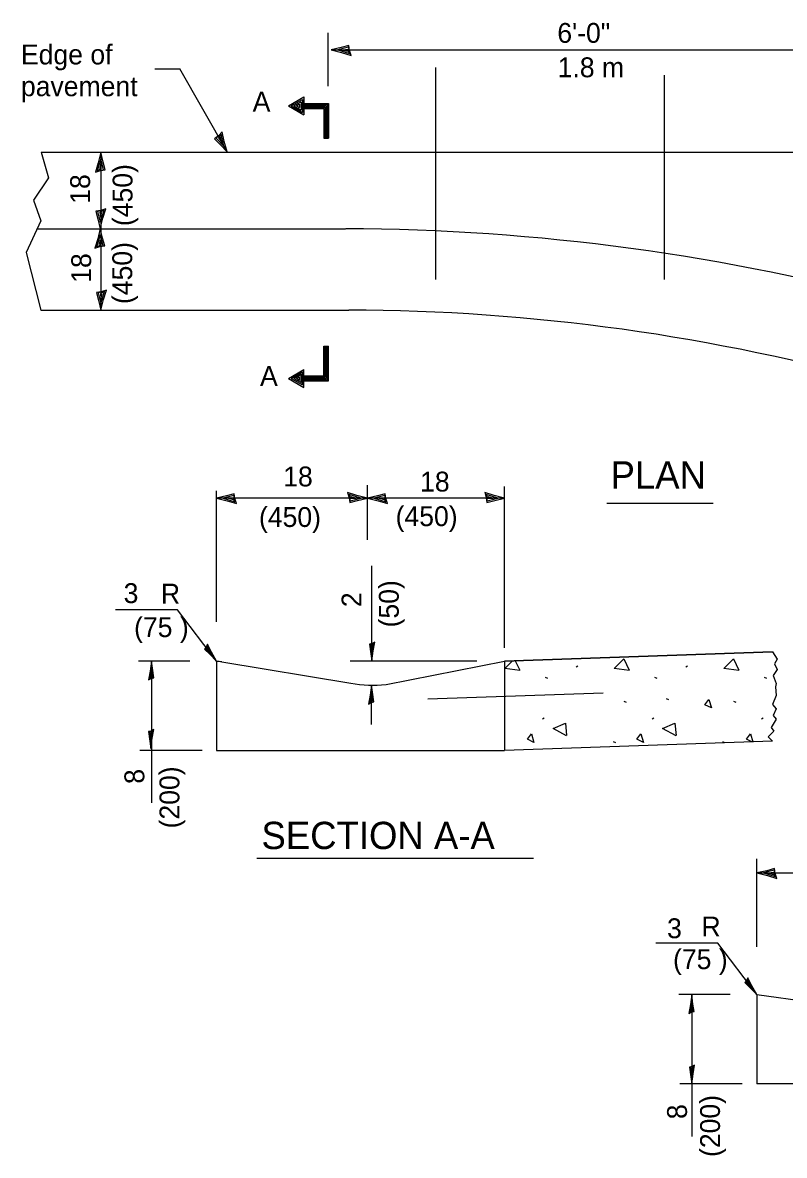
# Model space of a CAD drawing. Extents: x 1901644 to 1903004, y 132483 to 132923.
# Drawn here: x 1901765.8 to 1901857.8, y 132643.8 to 132780.7 of the extents above; entities that cross this region are included whole.
import ezdxf

# ---------------------------------------------------------------- set-up
doc = ezdxf.new("R2010")
doc.units = 0
for name, color, linetype in [('Design_PR_Back of Gutter or Curb line', 7, 'Continuous'), ('Design_PR_EOP', 7, 'Continuous'), ('Design_PR_Face of Curb line', 7, 'Continuous'), ('Design_PR_Roadway Dimensions', 7, 'Continuous'), ('Drainage_EX_Plan and Profile Notes', 7, 'Continuous'), ('Level 22', 7, 'Continuous'), ('Level 48', 7, 'Continuous'), ('Sheets_General Details', 7, 'Continuous'), ('Topo_Building', 7, 'Continuous')]:
    doc.layers.add(name, color=color, linetype=linetype)

# ---------------------------------------------------------------- blocks, each defined once
blk = doc.blocks.new('CTH')
at = {"layer": 'Drainage_EX_Plan and Profile Notes'}
blk.add_lwpolyline([(-1.836, 0.047), (-1.774, -0.444), (-0.999, -0.231), (0, 0), (-1.066, 0.262), (-2, 0.556), (-1.836, 0.047), (-1.754, -0.277), (-0.672, 0.002), (-1.855, 0.375), (-1.68, -0.044), (-1.182, 0.014), (-1.661, 0.145)], dxfattribs=at)

msp = doc.modelspace()

# ---------------------------------------------------------------- linework, layer by layer
at = {"layer": 'Design_PR_Back of Gutter or Curb line'}
for p, q in [((1901789.24, 132703.53), (1901789.24, 132692.73)), ((1901789.89, 132703.43), (1901805.47, 132700.87)), ((1901809.71, 132700.7), (1901824.04, 132703.53)), ((1901789.24, 132692.73), (1901824.04, 132692.73)), ((1901854.52, 132663.23), (1901854.52, 132652.43)), ((1901854.52, 132663.23), (1901877.62, 132660.02)), ((1901915.72, 132652.43), (1901854.52, 132652.43))]:
    msp.add_line(p, q, dxfattribs=at)
for centre, radius, start, end in [((1901789.23, 132703.44), 0.09, 81.143, 93.6804), ((1901788.96, 132697.5), 6, 81.1359, 87.4034), ((1901808.14, 132714.84), 14.22, 259.1899, 276.3339)]:
    msp.add_arc(centre, radius, start, end, dxfattribs=at)
at = {"layer": 'Design_PR_EOP'}
for p, q in [((1901768.04, 132765.02), (1901936.36, 132765.02)), ((1901768.02, 132745.95), (1901805.22, 132745.95)), ((1901824.04, 132703.53), (1901856.42, 132704.66)), ((1901824.04, 132703.53), (1901856.42, 132704.66)), ((1901856.42, 132704.66), (1901824.04, 132703.53)), ((1901856.42, 132704.66), (1901824.04, 132703.53)), ((1901856.42, 132704.66), (1901824.04, 132703.53)), ((1901824.04, 132703.53), (1901824.04, 132692.73)), ((1901832.7, 132702.82), (1901832.89, 132702.95)), ((1901845.93, 132702.82), (1901846.12, 132702.95)), ((1901829.25, 132701.42), (1901828.97, 132701.55)), ((1901842.48, 132701.42), (1901842.2, 132701.55)), ((1901855.71, 132701.42), (1901855.43, 132701.55)), ((1901838.78, 132698.51), (1901838.49, 132698.64)), ((1901843.88, 132698.83), (1901843.6, 132698.95)), ((1901852.01, 132698.51), (1901851.72, 132698.64)), ((1901828.63, 132696.55), (1901828.82, 132696.68)), ((1901841.86, 132696.55), (1901842.05, 132696.68)), ((1901855.09, 132696.55), (1901855.28, 132696.68)), ((1901856.42, 132693.86), (1901824.04, 132692.73)), ((1901837.47, 132693.65), (1901837.18, 132693.78)), ((1901850.66, 132693.66), (1901850.41, 132693.78))]:
    msp.add_line(p, q, dxfattribs=at)
for points in [[(1901768.04, 132765.02), (1901768.92, 132761.93), (1901767.12, 132759.23), (1901768.02, 132756.75), (1901766.22, 132752.92), (1901768.02, 132745.95)], [(1901839.1, 132702.39), (1901837.28, 132702.65), (1901838.46, 132703.8), (1901839.09, 132702.43)], [(1901852.33, 132702.39), (1901850.51, 132702.65), (1901851.69, 132703.8), (1901852.32, 132702.43)], [(1901856.42, 132704.66), (1901856.99, 132703.76), (1901856.63, 132703.18), (1901856.99, 132702.52), (1901856.48, 132701.79), (1901856.85, 132700.84), (1901856.77, 132700.4), (1901856.85, 132699.37), (1901856.41, 132698.27), (1901856.85, 132697.76), (1901856.48, 132696.96), (1901856.85, 132696.52), (1901856.26, 132695.49), (1901856.55, 132695.05), (1901855.9, 132694.39), (1901856.42, 132693.86)], [(1901825.87, 132702.39), (1901824.05, 132702.65), (1901824.99, 132703.57)], [(1901825.33, 132703.58), (1901825.86, 132702.43)], [(1901849.05, 132697.87), (1901848.25, 132698.26), (1901848.73, 132698.9), (1901849.05, 132697.87)], [(1901831.52, 132694.51), (1901829.89, 132695.38), (1901831.39, 132696.04), (1901831.52, 132694.54)], [(1901844.75, 132694.51), (1901843.12, 132695.38), (1901844.62, 132696.04), (1901844.75, 132694.54)], [(1901827.59, 132693.71), (1901826.79, 132694.1), (1901827.27, 132694.73), (1901827.59, 132693.71)], [(1901840.82, 132693.71), (1901840.02, 132694.1), (1901840.5, 132694.73), (1901840.82, 132693.71)], [(1901853.92, 132693.77), (1901853.25, 132694.1), (1901853.73, 132694.73), (1901854.03, 132693.78)]]:
    msp.add_lwpolyline(points, dxfattribs=at)
msp.add_arc((1901804.64, 132501.9), 244.05, 58.8162, 89.864, dxfattribs=at)
at = {"layer": 'Design_PR_Face of Curb line'}
msp.add_line((1901767.6, 132755.78), (1901804.8, 132755.78), dxfattribs=at)
msp.add_arc((1901804.22, 132494.92), 260.85, 59.5784, 89.864, dxfattribs=at)
at = {"layer": 'Design_PR_Roadway Dimensions'}
for p, q in [((1901802.72, 132773), (1901802.72, 132779.46)), ((1901803.08, 132777.4), (1901870.94, 132777.4)), ((1901781.79, 132775.09), (1901784.8, 132775.09)), ((1901790.51, 132765.06), (1901784.8, 132775.09)), ((1901797.91, 132770.63), (1901799.78, 132771.71)), ((1901798.24, 132770.63), (1901799.61, 132771.42)), ((1901798.58, 132770.63), (1901799.44, 132771.13)), ((1901798.91, 132770.63), (1901799.27, 132770.84)), ((1901799.27, 132770.84), (1901799.27, 132770.42)), ((1901799.44, 132771.13), (1901799.44, 132770.13)), ((1901799.61, 132771.42), (1901799.61, 132769.84)), ((1901799.78, 132771.71), (1901799.78, 132769.55)), ((1901799.78, 132770.93), (1901802.78, 132770.93)), ((1901802.78, 132770.93), (1901802.78, 132766.73)), ((1901797.91, 132770.63), (1901799.78, 132769.55)), ((1901798.24, 132770.63), (1901799.61, 132769.84)), ((1901798.58, 132770.63), (1901799.44, 132770.13)), ((1901798.91, 132770.63), (1901799.27, 132770.42)), ((1901799.78, 132770.78), (1901802.63, 132770.78)), ((1901799.78, 132770.63), (1901802.48, 132770.63)), ((1901799.78, 132770.48), (1901802.33, 132770.48)), ((1901799.78, 132770.33), (1901802.18, 132770.33)), ((1901802.18, 132770.33), (1901802.18, 132766.73)), ((1901802.33, 132770.48), (1901802.33, 132766.73)), ((1901802.48, 132770.63), (1901802.48, 132766.73)), ((1901802.63, 132770.78), (1901802.63, 132766.73)), ((1901802.18, 132766.73), (1901802.78, 132766.73)), ((1901775.25, 132765.02), (1901775.25, 132755.78)), ((1901775.25, 132755.78), (1901775.25, 132745.95)), ((1901802.18, 132741.59), (1901802.78, 132741.59)), ((1901802.18, 132737.99), (1901802.18, 132741.59)), ((1901802.33, 132737.84), (1901802.33, 132741.59)), ((1901802.48, 132737.69), (1901802.48, 132741.59)), ((1901802.63, 132737.54), (1901802.63, 132741.59)), ((1901802.78, 132737.39), (1901802.78, 132741.59)), ((1901797.91, 132737.69), (1901799.78, 132738.77)), ((1901798.24, 132737.69), (1901799.61, 132738.48)), ((1901798.58, 132737.69), (1901799.44, 132738.19)), ((1901799.44, 132737.2), (1901799.44, 132738.19)), ((1901799.61, 132736.9), (1901799.61, 132738.48)), ((1901799.78, 132736.61), (1901799.78, 132738.77)), ((1901799.78, 132737.99), (1901802.18, 132737.99)), ((1901797.91, 132737.69), (1901799.78, 132736.61)), ((1901798.24, 132737.69), (1901799.61, 132736.9)), ((1901798.58, 132737.69), (1901799.44, 132737.2)), ((1901798.91, 132737.69), (1901799.27, 132737.9)), ((1901798.91, 132737.69), (1901799.27, 132737.49)), ((1901799.27, 132737.49), (1901799.27, 132737.9)), ((1901799.78, 132737.84), (1901802.33, 132737.84)), ((1901799.78, 132737.69), (1901802.48, 132737.69)), ((1901799.78, 132737.54), (1901802.63, 132737.54)), ((1901799.78, 132737.39), (1901802.78, 132737.39)), ((1901807.47, 132718.19), (1901807.47, 132724.81)), ((1901824.04, 132705.12), (1901824.04, 132724.65)), ((1901789.24, 132708.28), (1901789.24, 132724.11)), ((1901807.47, 132723.23), (1901789.24, 132723.23)), ((1901824.04, 132723.23), (1901807.47, 132723.23)), ((1901808, 132703.55), (1901808, 132715.04)), ((1901786.02, 132703.53), (1901779.82, 132703.53)), ((1901781.37, 132703.53), (1901781.37, 132686.38)), ((1901820.67, 132703.53), (1901805.36, 132703.53)), ((1901807.97, 132695.87), (1901807.97, 132700.63)), ((1901787.48, 132692.73), (1901779.95, 132692.73)), ((1901854.52, 132668.99), (1901854.52, 132679.62)), ((1901854.52, 132677.93), (1901877.92, 132677.93)), ((1901851.3, 132663.23), (1901845.1, 132663.23)), ((1901846.65, 132663.23), (1901846.65, 132646.07)), ((1901852.76, 132652.43), (1901845.23, 132652.43))]:
    msp.add_line(p, q, dxfattribs=at)
for points in [[(1901805.28, 132777.34), (1901805.21, 132777.93), (1901804.28, 132777.68), (1901803.08, 132777.4), (1901804.35, 132777.09), (1901805.48, 132776.73), (1901805.28, 132777.34), (1901805.18, 132777.73), (1901803.88, 132777.4), (1901805.3, 132776.95), (1901805.09, 132777.45), (1901804.49, 132777.38), (1901805.07, 132777.23)], [(1901775.2, 132762.82), (1901775.79, 132762.89), (1901775.53, 132763.82), (1901775.25, 132765.02), (1901774.94, 132763.74), (1901774.59, 132762.62), (1901775.2, 132762.82), (1901775.59, 132762.92), (1901775.25, 132764.21), (1901774.8, 132762.8), (1901775.31, 132763.01), (1901775.24, 132763.6), (1901775.08, 132763.03)], [(1901775.25, 132757.98), (1901774.66, 132757.9), (1901774.91, 132756.97), (1901775.19, 132755.77), (1901775.51, 132757.05), (1901775.86, 132758.17), (1901775.25, 132757.98), (1901774.86, 132757.88), (1901775.19, 132756.58), (1901775.64, 132758), (1901775.14, 132757.79), (1901775.21, 132757.19), (1901775.37, 132757.77)], [(1901775.14, 132753.63), (1901775.72, 132753.7), (1901775.47, 132754.63), (1901775.19, 132755.83), (1901774.88, 132754.55), (1901774.52, 132753.43), (1901775.14, 132753.63), (1901775.52, 132753.73), (1901775.19, 132755.03), (1901774.74, 132753.61), (1901775.24, 132753.82), (1901775.18, 132754.42), (1901775.02, 132753.84)], [(1901775.31, 132748.15), (1901774.72, 132748.08), (1901774.98, 132747.15), (1901775.25, 132745.95), (1901775.57, 132747.23), (1901775.92, 132748.35), (1901775.31, 132748.15), (1901774.92, 132748.05), (1901775.26, 132746.76), (1901775.7, 132748.18), (1901775.2, 132747.97), (1901775.27, 132747.37), (1901775.43, 132747.94)], [(1901791.44, 132723.17), (1901791.37, 132723.76), (1901790.44, 132723.51), (1901789.24, 132723.23), (1901790.52, 132722.91), (1901791.64, 132722.56), (1901791.44, 132723.17), (1901791.34, 132723.56), (1901790.04, 132723.23), (1901791.46, 132722.78), (1901791.25, 132723.28), (1901790.66, 132723.21), (1901791.23, 132723.05)], [(1901805.27, 132723.28), (1901805.34, 132722.7), (1901806.27, 132722.95), (1901807.47, 132723.23), (1901806.19, 132723.54), (1901805.07, 132723.89), (1901805.27, 132723.28), (1901805.37, 132722.9), (1901806.67, 132723.23), (1901805.25, 132723.68), (1901805.46, 132723.17), (1901806.05, 132723.24), (1901805.48, 132723.4)], [(1901809.68, 132723.17), (1901809.6, 132723.76), (1901808.67, 132723.51), (1901807.47, 132723.23), (1901808.75, 132722.91), (1901809.87, 132722.56), (1901809.68, 132723.17), (1901809.58, 132723.56), (1901808.28, 132723.23), (1901809.7, 132722.78), (1901809.49, 132723.28), (1901808.89, 132723.21), (1901809.47, 132723.05)], [(1901821.83, 132723.28), (1901821.91, 132722.7), (1901822.84, 132722.95), (1901824.04, 132723.23), (1901822.76, 132723.54), (1901821.64, 132723.89), (1901821.83, 132723.28), (1901821.93, 132722.9), (1901823.23, 132723.23), (1901821.81, 132723.68), (1901822.02, 132723.17), (1901822.62, 132723.24), (1901822.04, 132723.4)], [(1901789.24, 132703.53), (1901784.51, 132709.73), (1901777.03, 132709.73)], [(1901787.99, 132705.22), (1901787.78, 132704.98), (1901788.43, 132704.35), (1901789.24, 132703.53), (1901788.63, 132704.6), (1901788.14, 132705.57), (1901787.99, 132705.22), (1901787.88, 132705.02), (1901788.77, 132704.14), (1901788.14, 132705.36), (1901788.05, 132705.04), (1901788.43, 132704.61), (1901788.16, 132705.1)], [(1901808.03, 132705.65), (1901807.72, 132705.58), (1901807.85, 132704.69), (1901808, 132703.55), (1901808.17, 132704.77), (1901808.35, 132705.83), (1901808.03, 132705.65), (1901807.82, 132705.55), (1901808, 132704.32), (1901808.24, 132705.67), (1901807.97, 132705.47), (1901808.01, 132704.9), (1901808.09, 132705.45)], [(1901781.34, 132701.43), (1901781.65, 132701.5), (1901781.52, 132702.39), (1901781.37, 132703.53), (1901781.2, 132702.31), (1901781.01, 132701.25), (1901781.34, 132701.43), (1901781.54, 132701.53), (1901781.37, 132702.77), (1901781.13, 132701.41), (1901781.39, 132701.61), (1901781.36, 132702.18), (1901781.28, 132701.63)], [(1901807.94, 132698.53), (1901808.25, 132698.6), (1901808.11, 132699.49), (1901807.97, 132700.63), (1901807.8, 132699.41), (1901807.61, 132698.34), (1901807.94, 132698.53), (1901808.14, 132698.62), (1901807.97, 132699.86), (1901807.73, 132698.51), (1901807.99, 132698.71), (1901807.96, 132699.27), (1901807.88, 132698.73)], [(1901781.32, 132695.08), (1901781, 132695.01), (1901781.14, 132694.12), (1901781.29, 132692.98), (1901781.45, 132694.2), (1901781.64, 132695.26), (1901781.32, 132695.08), (1901781.11, 132694.98), (1901781.29, 132693.74), (1901781.53, 132695.1), (1901781.26, 132694.9), (1901781.29, 132694.33), (1901781.38, 132694.88)], [(1901856.72, 132677.87), (1901856.65, 132678.46), (1901855.72, 132678.2), (1901854.52, 132677.93), (1901855.8, 132677.61), (1901856.92, 132677.26), (1901856.72, 132677.87), (1901856.62, 132678.26), (1901855.32, 132677.92), (1901856.74, 132677.48), (1901856.53, 132677.98), (1901855.94, 132677.91), (1901856.51, 132677.75)], [(1901854.52, 132663.23), (1901849.79, 132669.42), (1901842.31, 132669.42)], [(1901853.27, 132664.91), (1901853.06, 132664.67), (1901853.71, 132664.04), (1901854.52, 132663.23), (1901853.91, 132664.3), (1901853.42, 132665.26), (1901853.27, 132664.91), (1901853.16, 132664.71), (1901854.05, 132663.84), (1901853.42, 132665.06), (1901853.33, 132664.74), (1901853.71, 132664.31), (1901853.44, 132664.79)], [(1901846.62, 132661.13), (1901846.93, 132661.2), (1901846.8, 132662.08), (1901846.65, 132663.23), (1901846.48, 132662.01), (1901846.29, 132660.94), (1901846.62, 132661.13), (1901846.82, 132661.22), (1901846.65, 132662.46), (1901846.41, 132661.11), (1901846.67, 132661.3), (1901846.64, 132661.87), (1901846.56, 132661.33)], [(1901846.68, 132654.52), (1901846.36, 132654.44), (1901846.5, 132653.56), (1901846.65, 132652.42), (1901846.81, 132653.63), (1901847, 132654.7), (1901846.68, 132654.52), (1901846.47, 132654.42), (1901846.65, 132653.18), (1901846.89, 132654.54), (1901846.62, 132654.34), (1901846.66, 132653.77), (1901846.74, 132654.31)]]:
    msp.add_lwpolyline(points, dxfattribs=at)
at = {"layer": 'Sheets_General Details'}
for p, q in [((1901836.39, 132722.63), (1901849.23, 132722.63)), ((1901794.1, 132679.71), (1901827.53, 132679.71))]:
    msp.add_line(p, q, dxfattribs=at)
at = {"layer": 'Topo_Building'}
for p, q in [((1901815.74, 132749.63), (1901815.74, 132775.28)), ((1901843.34, 132749.63), (1901843.34, 132774.33)), ((1901835.93, 132699.67), (1901814.77, 132698.93))]:
    msp.add_line(p, q, dxfattribs=at)

# ---------------------------------------------------------------- block references
at = {"layer": 'Level 22', "xscale": 1.2, "yscale": 1.2000000000000002, "rotation": -60.345995116298866}
msp.add_blockref('CTH', (1901790.51, 132765.06), dxfattribs=at)

# ---------------------------------------------------------------- texts
at = {"layer": 'Design_PR_Roadway Dimensions'}
for s, p in [('Edge of', (1901765.6, 132775.64)), ('1.8 m', (1901830.45, 132774.09)), ('pavement', (1901765.6, 132771.8)), ('A', (1901793.6, 132769.95)), ('A', (1901794.49, 132736.79)), ('(450)', (1901794.36, 132719.74)), ('(450)', (1901810.87, 132719.84)), ('R', (1901782.51, 132710.48)), ('(75 )', (1901779.27, 132706.43)), ('R', (1901847.83, 132670.25)), ('(75 )', (1901844.39, 132666.3))]:
    msp.add_text(s, height=2.4, dxfattribs=at).set_placement(p)
for s, rotation, p in [('(450)', 90, (1901779.08, 132756.1)), ('(450)', 90, (1901779.04, 132746.68)), ('(50)', 90, (1901811.25, 132707.6)), ('(200)', 90.1025, (1901784.75, 132683.31)), ('(200)', 90.1025, (1901850.07, 132643.6))]:
    msp.add_text(s, height=2.4, rotation=rotation, dxfattribs=at).set_placement(p)
at = {"layer": 'Level 48'}
for s, p in [('6\'-0"', (1901830.41, 132778.25)), ('18', (1901797.29, 132724.64)), ('18', (1901813.83, 132724.02)), ('3', (1901778.01, 132710.54)), ('3', (1901843.67, 132670.04))]:
    msp.add_text(s, height=2.4, dxfattribs=at).set_placement(p)
for s, rotation, p in [('18', 90, (1901773.95, 132758.8)), ('18', 90, (1901774.08, 132749.25)), ('2', 90, (1901806.74, 132710.05)), ('8', 93.116, (1901780.55, 132688.76)), ('8', 93.116, (1901846.12, 132648.24))]:
    msp.add_text(s, height=2.4, rotation=rotation, dxfattribs=at).set_placement(p)
at = {"layer": 'Sheets_General Details'}
for s, p in [('PLAN', (1901836.84, 132724.38)), ('SECTION A-A', (1901794.66, 132680.81))]:
    msp.add_text(s, height=3.3, dxfattribs=at).set_placement(p)

doc.saveas('drawing.dxf')
